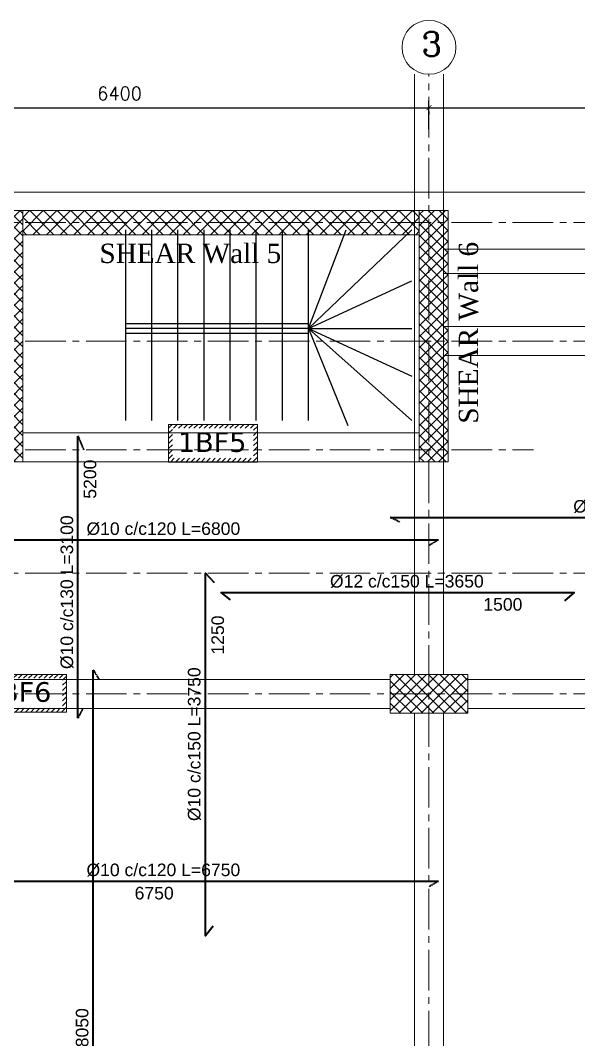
# Model space of a CAD drawing. Header units: inches. Extents: x -26151 to 62940, y -10194 to 246332.
# Drawn here: x -4550 to -3973, y 118994 to 120048 of the extents above; entities that cross this region are included whole.
import ezdxf

# ---------------------------------------------------------------- set-up
doc = ezdxf.new("R2010")
doc.units = ezdxf.units.IN
doc.header["$LTSCALE"] = 0.7
doc.header["$MEASUREMENT"] = 0
for name, pattern in [('ACAD_ISO10W100', [18, 12, -3, 0, -3]), ('CENTER2', [1.125, 0.75, -0.125, 0.125, -0.125]), ('DASHED2', [0.375, 0.25, -0.125])]:
    doc.linetypes.add(name, pattern=pattern)
doc.layers.get('0').update_dxf_attribs({"lineweight": 13})
doc.layers.get('Defpoints').update_dxf_attribs({"lineweight": 5})
for name, color, linetype, lineweight in [('axis', 254, 'ACAD_ISO10W100', 9), ('BEAM', 5, 'Continuous', 0), ('COLUMN', 4, 'Continuous', 20), ('dim', 1, 'Continuous', 25), ('hach', 9, 'Continuous', 9), ('hach 1', 254, 'Continuous', 9), ('hatch', 9, 'Continuous', 9), ('TEXT', 3, 'Continuous', 25), ('top renforcment', 7, 'Continuous', 40)]:
    doc.layers.add(name, color=color, linetype=linetype, lineweight=lineweight)
doc.layers.add('FURNITURE', color=4, linetype='Continuous')
doc.styles.add('100', font='romans.shx', dxfattribs={"height": 13.5})
doc.styles.add('GENERATED_STYLE_4', font='verdanai.ttf')
doc.styles.add('QW', font='times.ttf', dxfattribs={"height": 15})
doc.styles.add('romanc', font='verdana.ttf', dxfattribs={"height": 250})
doc.styles.get("Standard").update_dxf_attribs({"font": 'arial.ttf', "height": 13})
doc.dimstyles.new('abr100', dxfattribs={"dimtxt": 15, "dimasz": 5, "dimexe": 7, "dimexo": 7, "dimgap": 8, "dimtad": 1, "dimdec": 0, "dimlfac": 10, "dimzin": 4, "dimdsep": 46, "dimtxsty": '100', "dimblk": 'ARCHTICK', "dimcen": 0.09, "dimdle": 7, "dimclrd": 1, "dimclre": 8, "dimclrt": 2, "dimadec": 0, "dimazin": 1, "dimtfac": 1, "dimtdec": 0, "dimtix": 1, "dimtofl": 0, "dimtmove": 0, "dimatfit": 3, "dimldrblk": 'ARCHTICK', "dimfxl": 0, "dimtolj": 1, "dimtzin": 0, "dimlwd": -1, "dimlwe": -1, "dimarcsym": 0})
doc.dimstyles.get("Standard").update_dxf_attribs({"dimtxt": 13, "dimasz": 5, "dimexe": 0.18, "dimexo": 0.0625, "dimgap": 6, "dimtad": 1, "dimdec": 0, "dimlfac": 10, "dimzin": 0, "dimdsep": 46, "dimtxsty": 'Standard', "dimblk": 'ARCHTICK', "dimcen": 0.09, "dimse1": 1, "dimse2": 1, "dimclrd": 1, "dimclre": 7, "dimclrt": 3, "dimadec": 0, "dimazin": 0, "dimtfac": 1, "dimtdec": 0, "dimtix": 1, "dimtofl": 0, "dimtmove": 0, "dimatfit": 3, "dimldrblk": 'ARCHTICK', "dimfxl": 0, "dimtolj": 1, "dimtzin": 0, "dimarcsym": 0})

# ---------------------------------------------------------------- blocks, each defined once
blk = doc.blocks.new('_ArchTick')
at = {"color": 0, "linetype": 'ByBlock', "lineweight": 0, "const_width": 0.15}
blk.add_lwpolyline([(-0.5, -0.5), (0.5, 0.5)], dxfattribs=at)
blk = doc.blocks.new('*D3')
at = {"layer": 'Defpoints', "color": 0, "transparency": 16777216}
for p in [(-4127.5, 119960.4), (-3675.5, 119957.4), (-3675.5, 119939.1)]:
    blk.add_point(p, dxfattribs=at)
at = {"layer": 'dim', "color": 8, "transparency": 16777216}
for p, q in [((-3675.5, 119946.1), (-3675.5, 119964.4)), ((-4127.5, 119953.4), (-4127.5, 119950.4))]:
    blk.add_line(p, q, dxfattribs=at)
at = {"layer": 'dim', "color": 1, "transparency": 16777216}
blk.add_line((-4134.5, 119957.4), (-3668.5, 119957.4), dxfattribs=at)
at = {"layer": 'dim', "color": 1, "transparency": 16777216, "xscale": 5, "yscale": 5, "zscale": 5, "rotation": 180}
blk.add_blockref('_ArchTick', (-4127.5, 119957.4), dxfattribs=at)
at = {"layer": 'dim', "color": 1, "transparency": 16777216, "xscale": 5, "yscale": 5, "zscale": 5}
blk.add_blockref('_ArchTick', (-3675.5, 119957.4), dxfattribs=at)
at = {"layer": 'dim', "color": 2, "transparency": 16777216, "insert": (-3901.5, 119972.1), "char_height": 13.5, "attachment_point": 5, "style": '100'}
blk.add_mtext('\\A1;4520', dxfattribs=at)
blk = doc.blocks.new('*D16')
at = {"layer": 'Defpoints', "color": 0, "transparency": 16777216}
for p in [(-4767.5, 119987), (-4127.5, 119957.4), (-4127.5, 119928.3)]:
    blk.add_point(p, dxfattribs=at)
at = {"layer": 'dim', "color": 8, "transparency": 16777216}
for p, q in [((-4767.5, 119980), (-4767.5, 119950.4)), ((-4127.5, 119935.3), (-4127.5, 119964.4))]:
    blk.add_line(p, q, dxfattribs=at)
at = {"layer": 'dim', "color": 1, "transparency": 16777216}
blk.add_line((-4774.5, 119957.4), (-4120.5, 119957.4), dxfattribs=at)
at = {"layer": 'dim', "color": 1, "transparency": 16777216, "xscale": 5, "yscale": 5, "zscale": 5, "rotation": 180}
blk.add_blockref('_ArchTick', (-4767.5, 119957.4), dxfattribs=at)
at = {"layer": 'dim', "color": 1, "transparency": 16777216, "xscale": 5, "yscale": 5, "zscale": 5}
blk.add_blockref('_ArchTick', (-4127.5, 119957.4), dxfattribs=at)
at = {"layer": 'dim', "color": 2, "transparency": 16777216, "insert": (-4447.5, 119972.1), "char_height": 13.5, "attachment_point": 5, "style": '100'}
blk.add_mtext('\\A1;6400', dxfattribs=at)
blk = doc.blocks.new('*D20')
at = {"layer": 'Defpoints', "color": 0, "transparency": 16777216}
for p in [(-4127.5, 119431, -26473), (-3977.5, 119431, -40395.4), (-3977.5, 119431)]:
    blk.add_point(p, dxfattribs=at)
at = {"layer": 'TEXT', "color": 3, "transparency": 16777216, "insert": (-4051.1, 119443.6), "char_height": 13, "attachment_point": 5}
blk.add_mtext('\\A1;1500', dxfattribs=at)
blk = doc.blocks.new('*D21')
at = {"layer": 'Defpoints', "color": 0, "transparency": 16777216}
for p in [(-4342.5, 119456.1), (-3977.5, 119456.1), (-3977.5, 119454.4)]:
    blk.add_point(p, dxfattribs=at)
at = {"layer": 'TEXT', "color": 3, "transparency": 16777216, "insert": (-4150.4, 119467.4), "char_height": 13, "attachment_point": 5}
blk.add_mtext('\\A1;%%C12 c/c150 L=3650', dxfattribs=at)
blk = doc.blocks.new('*D45')
at = {"layer": 'Defpoints', "color": 0, "transparency": 16777216}
for p in [(-4792.5, 119510.5), (-4117.5, 119510.5, -19467.6), (-4117.5, 119508.8)]:
    blk.add_point(p, dxfattribs=at)
at = {"layer": 'TEXT', "color": 3, "transparency": 16777216, "insert": (-4402.2, 119521.8), "char_height": 13, "attachment_point": 5}
blk.add_mtext('\\A1;%%C10 c/c120 L=6800', dxfattribs=at)
blk = doc.blocks.new('*D46')
at = {"layer": 'Defpoints', "color": 0, "transparency": 16777216}
for p in [(-4167.5, 119508.4, -19467.6), (-3652.5, 119508.4, -79330.7), (-3652.5, 119508.4)]:
    blk.add_point(p, dxfattribs=at)
at = {"layer": 'TEXT', "color": 3, "transparency": 16777216, "insert": (-3904.1, 119521.1), "char_height": 13, "attachment_point": 5}
blk.add_mtext('\\A1;5150', dxfattribs=at)
blk = doc.blocks.new('*D47')
at = {"layer": 'Defpoints', "color": 0, "transparency": 16777216}
for p in [(-4167.5, 119533.6), (-3652.5, 119533.6, -38935.3), (-3652.5, 119531.9)]:
    blk.add_point(p, dxfattribs=at)
at = {"layer": 'TEXT', "color": 3, "transparency": 16777216, "insert": (-3898.8, 119544.9), "char_height": 13, "attachment_point": 5}
blk.add_mtext('\\A1;%%C10 c/c120 L=5150', dxfattribs=at)
blk = doc.blocks.new('*D52')
at = {"layer": 'Defpoints', "color": 0, "transparency": 16777216}
for p in [(-4792.5, 119132.4, -19467.6), (-4117.5, 119132.4, -59863), (-4117.5, 119132.4)]:
    blk.add_point(p, dxfattribs=at)
at = {"layer": 'TEXT', "color": 3, "transparency": 16777216, "insert": (-4411.7, 119145), "char_height": 13, "attachment_point": 5}
blk.add_mtext('\\A1;6750', dxfattribs=at)
blk = doc.blocks.new('*D53')
at = {"layer": 'Defpoints', "color": 0, "transparency": 16777216}
for p in [(-4792.5, 119157.6), (-4117.5, 119157.6, -19467.6), (-4117.5, 119155.9)]:
    blk.add_point(p, dxfattribs=at)
at = {"layer": 'TEXT', "color": 3, "transparency": 16777216, "insert": (-4402.2, 119168.9), "char_height": 13, "attachment_point": 5}
blk.add_mtext('\\A1;%%C10 c/c120 L=6750', dxfattribs=at)
blk = doc.blocks.new('*D84')
at = {"layer": 'Defpoints', "color": 0, "transparency": 16777216}
for p in [(-4333.3, 119476.1, -26473), (-4333.3, 119476.1), (-4333.3, 119351.1, -26473)]:
    blk.add_point(p, dxfattribs=at)
at = {"layer": 'TEXT', "color": 3, "transparency": 16777216, "insert": (-4345.9, 119412), "char_height": 13, "attachment_point": 5, "rotation": 90}
blk.add_mtext('\\A1;1250', dxfattribs=at)
blk = doc.blocks.new('*D85')
at = {"layer": 'Defpoints', "color": 0, "transparency": 16777216}
for p in [(-4358.5, 119476.1, 13922.4), (-4357.1, 119476.1), (-4358.5, 119101.1)]:
    blk.add_point(p, dxfattribs=at)
at = {"layer": 'TEXT', "color": 3, "transparency": 16777216, "insert": (-4370.1, 119299.1), "char_height": 13, "attachment_point": 5, "rotation": 90}
blk.add_mtext('\\A1;%%C10 c/c150 L=3750', dxfattribs=at)
blk = doc.blocks.new('*D107')
at = {"layer": 'Defpoints', "color": 0, "transparency": 16777216}
for p in [(-4449.5, 119376.1, -59863), (-4449.5, 119376.1), (-4449.5, 118571.1, -59863)]:
    blk.add_point(p, dxfattribs=at)
at = {"layer": 'TEXT', "color": 3, "transparency": 16777216, "insert": (-4462.2, 118950), "char_height": 13, "attachment_point": 5, "rotation": 90}
blk.add_mtext('\\A1;8050', dxfattribs=at)
blk = doc.blocks.new('*D108')
at = {"layer": 'Defpoints', "color": 0, "transparency": 16777216}
for p in [(-4474.7, 119376.1, -19467.6), (-4473, 119376.1), (-4474.7, 118571, -40395.4)]:
    blk.add_point(p, dxfattribs=at)
at = {"layer": 'TEXT', "color": 3, "transparency": 16777216, "insert": (-4486, 118946.6), "char_height": 13, "attachment_point": 5, "rotation": 90}
blk.add_mtext('\\A1;%%C10 c/c130 L=8050', dxfattribs=at)
blk = doc.blocks.new('*D111')
at = {"layer": 'Defpoints', "color": 0, "transparency": 16777216}
for p in [(-4465.3, 119846.1, -59863), (-4465.3, 119846.1), (-4465.3, 119326.1, -59863)]:
    blk.add_point(p, dxfattribs=at)
at = {"layer": 'TEXT', "color": 3, "transparency": 16777216, "insert": (-4478, 119573.2), "char_height": 13, "attachment_point": 5, "rotation": 90}
blk.add_mtext('\\A1;5200', dxfattribs=at)
blk = doc.blocks.new('*D1358')
at = {"layer": 'Defpoints', "color": 0, "transparency": 16777216}
for p in [(-4490.5, 119699.8, -19467.6), (-4488.8, 119699.8), (-4490.5, 119179.8, -40395.4)]:
    blk.add_point(p, dxfattribs=at)
at = {"layer": 'TEXT', "color": 3, "transparency": 16777216, "insert": (-4501.8, 119456.3), "char_height": 13, "attachment_point": 5, "rotation": 90}
blk.add_mtext('\\A1;%%C10 c/c130 L=3100', dxfattribs=at)

msp = doc.modelspace()

# ---------------------------------------------------------------- hatches: boundary and pattern name
at = {"layer": 'hach 1', "linetype": 'ByBlock'}
h = msp.add_hatch(dxfattribs=at)
h.set_pattern_fill('ANSI31', color=256, scale=30, style=0)
h.set_pattern_definition([(45, (8060.4834, -48.3124), (-2.65165043, 2.65165043), [])])
h.paths.add_polyline_path([(-4304.97, 119629.86), (-4396.91, 119629.86), (-4396.91, 119590.86), (-4304.97, 119590.86)])
h.paths.add_polyline_path([(-4308.97, 119625.86), (-4308.97, 119594.86), (-4392.91, 119594.86), (-4392.91, 119625.86)], flags=16)
h = msp.add_hatch(dxfattribs=at)
h.set_pattern_fill('ANSI31', color=256, scale=30, style=0)
h.set_pattern_definition([(45, (7863.0396, -306.8085), (-2.65165043, 2.65165043), [])])
h.paths.add_polyline_path([(-4502.41, 119371.36), (-4594.36, 119371.36), (-4594.36, 119332.36), (-4502.41, 119332.36)])
h.paths.add_polyline_path([(-4506.41, 119367.36), (-4506.41, 119336.36), (-4590.36, 119336.36), (-4590.36, 119367.36)], flags=16)
at = {"layer": 'hatch', "ltscale": 0.5}
h = msp.add_hatch(dxfattribs=at)
h.set_pattern_fill('NET', color=256, scale=80, angle=45, style=0)
h.set_pattern_definition([(45, (-467327.696, -142697.629), (-7.07106781, 7.07106781), []), (135, (-467327.696, -142697.629), (-7.07106781, -7.07106781), [])])
h.paths.add_polyline_path([(-4329.25, 119851.08), (-4399.24, 119851.08), (-4399.24, 119838.58), (-4329.25, 119838.58)])
h.paths.add_polyline_path([(-4329.25, 119838.58), (-4399.24, 119838.58), (-4399.24, 119826.08), (-4329.25, 119826.08)])
h.paths.add_polyline_path([(-4212.67, 119838.58), (-4329.25, 119838.58), (-4329.25, 119826.08), (-4212.67, 119826.08)])
h.paths.add_polyline_path([(-4137.5, 119851.08), (-4329.25, 119851.08), (-4329.25, 119838.58), (-4212.67, 119838.58), (-4137.5, 119838.58)])
h.paths.add_polyline_path([(-4137.5, 119838.58), (-4212.67, 119838.58), (-4212.67, 119826.08), (-4167.5, 119826.08), (-4137.5, 119826.08)])
h.paths.add_polyline_path([(-4289.53, 119837.81), (-4289.53, 119870.75), (-4306.41, 119870.75), (-4306.41, 119837.81)], flags=9)
h.paths.add_polyline_path([(-4240.06, 119839.07), (-4240.06, 119873.09), (-4256.94, 119873.09), (-4256.94, 119839.07)], flags=9)
h.paths.add_polyline_path([(-4547.61, 119838.58), (-4547.61, 119826.08), (-4399.24, 119826.08), (-4399.24, 119838.58)])
h.paths.add_polyline_path([(-4547.61, 119851.08), (-4547.61, 119838.58), (-4399.24, 119838.58), (-4399.24, 119851.08)])
h = msp.add_hatch(dxfattribs=at)
h.set_pattern_fill('NET', color=256, scale=65, angle=45, style=0)
h.set_pattern_definition([(45, (-434897.889, -142804.396), (-5.7452426, 5.7452426), []), (135, (-434897.889, -142804.396), (-5.7452426, -5.7452426), [])])
h.paths.add_polyline_path([(-4547.5, 119591.08), (-4547.5, 119851.08), (-4807.5, 119851.08), (-4807.5, 119616.08), (-4697.5, 119616.08), (-4697.5, 119641.08), (-4782.5, 119641.08), (-4782.5, 119826.08), (-4572.5, 119826.08), (-4572.5, 119641.08), (-4582.5, 119641.08), (-4582.5, 119616.08), (-4572.5, 119616.08), (-4572.5, 119591.08)])
h = msp.add_hatch(dxfattribs=at)
h.set_pattern_fill('NET', color=256, scale=65, angle=45, style=0)
h.set_pattern_definition([(45, (-0.027, -606.979), (-5.7452426, 5.7452426), []), (135, (-0.027, -606.979), (-5.7452426, -5.7452426), [])])
h.paths.add_polyline_path([(-4107.53, 119851.03), (-4107.53, 119591.03), (-4137.53, 119591.03), (-4137.53, 119851.03)])
h = msp.add_hatch(dxfattribs=at)
h.set_pattern_fill('NET', color=256, scale=65, angle=45, style=0)
h.set_pattern_definition([(45, (-467327.696, -142662.6286), (-5.7452426, 5.7452426), []), (135, (-467327.696, -142662.6286), (-5.7452426, -5.7452426), [])])
h.paths.add_polyline_path([(-4167.5, 119371.08), (-4087.5, 119371.08), (-4087.5, 119331.08), (-4167.5, 119331.08)])

# ---------------------------------------------------------------- linework, layer by layer
at = {"lineweight": 20}
msp.add_ellipse((-4127.52, 120019.84), major_axis=(-0.02, 27.86), ratio=1, start_param=4.7118466, end_param=10.9950319, dxfattribs=at)
at = {"layer": 'axis', "linetype": 'CENTER2', "ltscale": 80}
for p, q in [((-4127.5, 116398.51), (-4127.5, 119991.98)), ((-5553.2, 119838.58), (-2945.95, 119838.58)), ((-5553.2, 119716.08), (-2945.95, 119716.08)), ((-5553.2, 119716.08), (-2945.95, 119716.08)), ((-5553.2, 119603.58), (-4019.27, 119603.58)), ((-5553.2, 119476.08), (-2945.95, 119476.08)), ((-5553.2, 119351.08), (-2945.95, 119351.08))]:
    msp.add_line(p, q, dxfattribs=at)
at = {"layer": 'BEAM', "linetype": 'Continuous'}
for p, q in [((-4142.5, 119371.08), (-4142.5, 119991.98)), ((-4112.5, 119371.08), (-4112.5, 119991.98)), ((-4547.61, 119826.08), (-4167.5, 119826.08)), ((-4512.5, 119826.08), (-4167.5, 119826.08)), ((-4112.5, 119811.08), (-3600.5, 119811.08)), ((-4112.5, 119786.08), (-3600.5, 119786.08)), ((-4112.5, 119731.08), (-3715.5, 119731.08)), ((-4112.5, 119701.08), (-3635.44, 119701.08)), ((-4727.5, 119366.08), (-4167.5, 119366.08)), ((-4087.5, 119366.08), (-3715.5, 119366.08)), ((-4727.5, 119336.08), (-4167.5, 119336.08)), ((-4142.5, 118621.08), (-4142.5, 119331.08)), ((-4112.5, 118621.08), (-4112.5, 119331.08)), ((-4087.5, 119336.08), (-3715.5, 119336.08))]:
    msp.add_line(p, q, dxfattribs=at)
at = {"layer": 'COLUMN'}
for p, q in [((-4572.5, 119851.08), (-4137.5, 119851.08)), ((-4547.61, 119826.08), (-4137.5, 119826.08))]:
    msp.add_line(p, q, dxfattribs=at)
msp.add_lwpolyline([(-4547.5, 119591.08), (-4547.5, 119851.08), (-4807.5, 119851.08), (-4807.5, 119616.08), (-4697.5, 119616.08), (-4697.5, 119641.08), (-4782.5, 119641.08), (-4782.5, 119826.08), (-4572.5, 119826.08), (-4572.5, 119641.08), (-4572.5, 119641.08), (-4582.5, 119641.08), (-4582.5, 119616.08), (-4572.5, 119616.08), (-4572.5, 119591.08), (-4547.5, 119591.08), (-4547.5, 119591.08)], dxfattribs=at)
for points in [[(-4107.5, 119851.08), (-4107.5, 119591.08), (-4137.5, 119591.08), (-4137.5, 119851.08)], [(-4167.5, 119371.08), (-4087.5, 119371.08), (-4087.5, 119331.08), (-4167.5, 119331.08)]]:
    msp.add_lwpolyline(points, close=True, dxfattribs=at)
at = {"layer": 'FURNITURE', "ltscale": 3}
for p, q in [((-4441.1, 119633.88), (-4441.1, 119831.25)), ((-4414.1, 119633.88), (-4414.1, 119831.25)), ((-4387.1, 119633.88), (-4387.1, 119831.25)), ((-4360.1, 119633.88), (-4360.1, 119831.25)), ((-4333.1, 119633.88), (-4333.1, 119831.25)), ((-4306.1, 119633.88), (-4306.1, 119831.25)), ((-4279.1, 119633.88), (-4279.1, 119831.25)), ((-4252.1, 119633.88), (-4252.1, 119831.25)), ((-4145.24, 119831.25), (-4252.1, 119729.03)), ((-4252.1, 119729.03), (-4213.18, 119831.25)), ((-4252.1, 119729.03), (-4145.24, 119778.42)), ((-4252.1, 119734.03), (-4441.1, 119734.03)), ((-4252.1, 119729.03), (-4441.1, 119729.03)), ((-4252.1, 119729.03), (-4145.24, 119729.03)), ((-4145.24, 119633.88), (-4252.1, 119729.03)), ((-4252.1, 119729.03), (-4145.24, 119679.64)), ((-4252.1, 119729.03), (-4211.27, 119628.88)), ((-4252.1, 119724.03), (-4441.1, 119724.03))]:
    msp.add_line(p, q, dxfattribs=at)
at = {"layer": 'hach', "color": 5, "linetype": 'ByBlock'}
for p, q in [((-4547.5, 119621.08), (-4137.5, 119621.08)), ((-4547.5, 119591.08), (-4137.5, 119591.08))]:
    msp.add_line(p, q, dxfattribs=at)
at = {"layer": 'hach', "color": 4, "linetype": 'ByBlock'}
msp.add_line((-4142.5, 119570.43), (-4142.5, 119570.43), dxfattribs=at)
at = {"layer": 'hach', "color": 2, "linetype": 'ByBlock'}
msp.add_lwpolyline([(-2826.14, 117014.98), (-3640.29, 116475.94), (-5424.51, 116376.18), (-5424.5, 119870.13), (-3325.95, 119870.04), (-2826.14, 117014.98)], dxfattribs=at)
at = {"layer": 'hach 1', "linetype": 'ByBlock'}
for points in [[(-4396.91, 119629.86), (-4304.97, 119629.86), (-4304.97, 119590.86), (-4396.91, 119590.86)], [(-4594.36, 119371.36), (-4502.41, 119371.36), (-4502.41, 119332.36), (-4594.36, 119332.36)]]:
    msp.add_lwpolyline(points, close=True, dxfattribs=at)
at = {"layer": 'top renforcment', "color": 4, "linetype": 'DASHED2', "ltscale": 2}
for points, elevation in [([(-4485.73, 119335.79), (-4490.53, 119326.05), (-4490.53, 119617.95), (-4484.72, 119603.58)], 35582.37), ([(-4157.8, 119528.81), (-4167.54, 119533.62), (-3652.5, 119533.62), (-3662.25, 119527.8)], -5909.18), ([(-4782.8, 119505.75), (-4792.54, 119510.56), (-4117.51, 119510.56), (-4127.25, 119504.74)], -5909.18), ([(-4469.93, 118580.79), (-4474.73, 118571.05), (-4474.73, 119376.08), (-4468.92, 119366.34)], 34486.2), ([(-4782.8, 119152.78), (-4792.54, 119157.58), (-4117.51, 119157.58), (-4127.25, 119151.76)], -5909.18)]:
    msp.add_lwpolyline(points, dxfattribs=dict(at, elevation=elevation))
at = {"layer": 'top renforcment', "color": 3}
for points, elevation in [([(-4350.62, 119110.83), (-4358.48, 119101.09), (-4358.49, 119476.09), (-4349.6, 119466.35)], 1096.17), ([(-4332.76, 119448.31), (-4342.5, 119456.17), (-3977.5, 119456.17), (-3987.25, 119447.29)], -13009.85)]:
    msp.add_lwpolyline(points, dxfattribs=dict(at, elevation=elevation))

# ---------------------------------------------------------------- texts
at = {"layer": 'TEXT', "color": 7, "style": 'QW'}
msp.add_text('SHEAR Wall 5', height=20, dxfattribs=at).set_placement((-4468.27, 119796.79))
msp.add_text('SHEAR Wall 6', height=20, rotation=90, dxfattribs=at).set_placement((-4076.69, 119630.67))
at = {"layer": 'TEXT', "style": 'romanc'}
for s, p in [('1BF5', (-4387.19, 119601.42)), ('1BF6', (-4588.97, 119342.93))]:
    msp.add_text(s, height=20.4, dxfattribs=at).set_placement(p)
at = {"layer": 'TEXT', "insert": (-4135.43, 120035.78), "char_height": 25, "attachment_point": 1, "style": 'GENERATED_STYLE_4'}
msp.add_mtext('{\\Fromanc|c0;3}', dxfattribs=at)

# ---------------------------------------------------------------- dimensions: what is measured, and where the dimension line sits
at = {"layer": 'dim'}
for base, p1, p2, picture, middle in [((-4127.5, 119957.35), (-4767.5, 119986.98), (-4127.5, 119928.32), '*D16', (-4447.5, 119972.1)), ((-3675.5, 119957.35), (-4127.5, 119960.44), (-3675.5, 119939.12), '*D3', (-3901.5, 119972.1))]:
    dim = msp.add_linear_dim(base=base, p1=p1, p2=p2, dimstyle='abr100', dxfattribs=at)
    dim.commit()
    dim.dimension.update_dxf_attribs({"geometry": picture, "text_midpoint": middle})
at = {"layer": 'TEXT'}
for base, p1, p2, angle, picture, middle in [((-4465.34, 119846.08, 60959.19), (-4465.34, 119326.08, 1096.17), (-4465.34, 119846.08, 1096.17), 90, '*D111', (-4465.34, 119573.2, 60959.19)), ((-3652.5, 119508.42, 19467.64), (-4167.5, 119508.42), (-3652.5, 119508.42, -59863.02), 360, '*D46', (-3904.14, 119508.42, 19467.64)), ((-4333.29, 119476.09, 26472.98), (-4333.29, 119351.09), (-4333.29, 119476.09), 90, '*D84', (-4333.29, 119411.99, 26472.98)), ((-3977.5, 119430.98, 12366.96), (-4127.5, 119430.98, -14106.02), (-3977.5, 119430.98, -28028.42), 360, '*D20', (-4051.08, 119430.98, 12366.96)), ((-4449.54, 119376.08, 59863.02), (-4449.54, 118571.08), (-4449.54, 119376.08), 90, '*D107', (-4449.54, 118949.97, 59863.02)), ((-4117.51, 119132.39, 19467.64), (-4792.5, 119132.39), (-4117.51, 119132.39, -40395.38), 360, '*D52', (-4411.74, 119132.39, 19467.64))]:
    dim = msp.add_linear_dim(base=base, p1=p1, p2=p2, angle=angle, dimstyle='Standard', override={"dimsd1": 1, "dimsd2": 1, "dimfxl": 0.1, "dimfxlon": 1}, dxfattribs=at)
    dim.commit()
    dim.dimension.update_dxf_attribs({"geometry": picture, "text_midpoint": middle, "dimtype": 161})
for base, p1, p2, text, picture, middle in [((-4488.81, 119699.81, 48592.23), (-4490.51, 119179.78, 8196.84), (-4490.51, 119699.81, 29124.59), '%%C10 c/c130 L=3100', '*D1358', (-4488.81, 119456.34, 48592.23)), ((-4357.06, 119476.09, 14106.02), (-4358.46, 119101.09, 14106.02), (-4358.46, 119476.09, 28028.42), '%%C10 c/c150 L=<>', '*D85', (-4357.06, 119299.05, 14106.02)), ((-4473.01, 119376.08, 47496.06), (-4474.7, 118571.05, 7100.68), (-4474.7, 119376.08, 28028.42), '%%C10 c/c130 L=<>', '*D108', (-4473.01, 118946.65, 47496.06))]:
    dim = msp.add_linear_dim(base=base, p1=p1, p2=p2, angle=90, text=text, dimstyle='Standard', override={"dimsd1": 1, "dimsd2": 1, "dimfxl": 0.1, "dimfxlon": 1}, dxfattribs=at)
    dim.commit()
    dim.dimension.update_dxf_attribs({"geometry": picture, "text_midpoint": middle, "dimtype": 160})
for base, p1, p2, text, picture, middle in [((-3652.5, 119531.89, 7100.68), (-4167.54, 119533.59, 7100.68), (-3652.5, 119533.59, -31834.6), '%%C10 c/c120 L=<>', '*D47', (-3898.83, 119531.89, 7100.68)), ((-4117.51, 119508.83, 7100.68), (-4792.54, 119510.53, 7100.68), (-4117.51, 119510.53, -12366.96), '%%C10 c/c120 L=6800', '*D45', (-4402.24, 119508.83, 7100.68)), ((-3977.5, 119454.45), (-4342.5, 119456.14), (-3977.5, 119456.14), '%%C12 c/c150 L=<>', '*D21', (-4150.38, 119454.45)), ((-4117.51, 119155.86, 7100.68), (-4792.54, 119157.55, 7100.68), (-4117.51, 119157.55, -12366.96), '%%C10 c/c120 L=<>', '*D53', (-4402.24, 119155.86, 7100.68))]:
    dim = msp.add_linear_dim(base=base, p1=p1, p2=p2, text=text, dimstyle='Standard', override={"dimsd1": 1, "dimsd2": 1, "dimfxl": 0.1, "dimfxlon": 1}, dxfattribs=at)
    dim.commit()
    dim.dimension.update_dxf_attribs({"geometry": picture, "text_midpoint": middle, "dimtype": 160})

doc.saveas('drawing.dxf')
